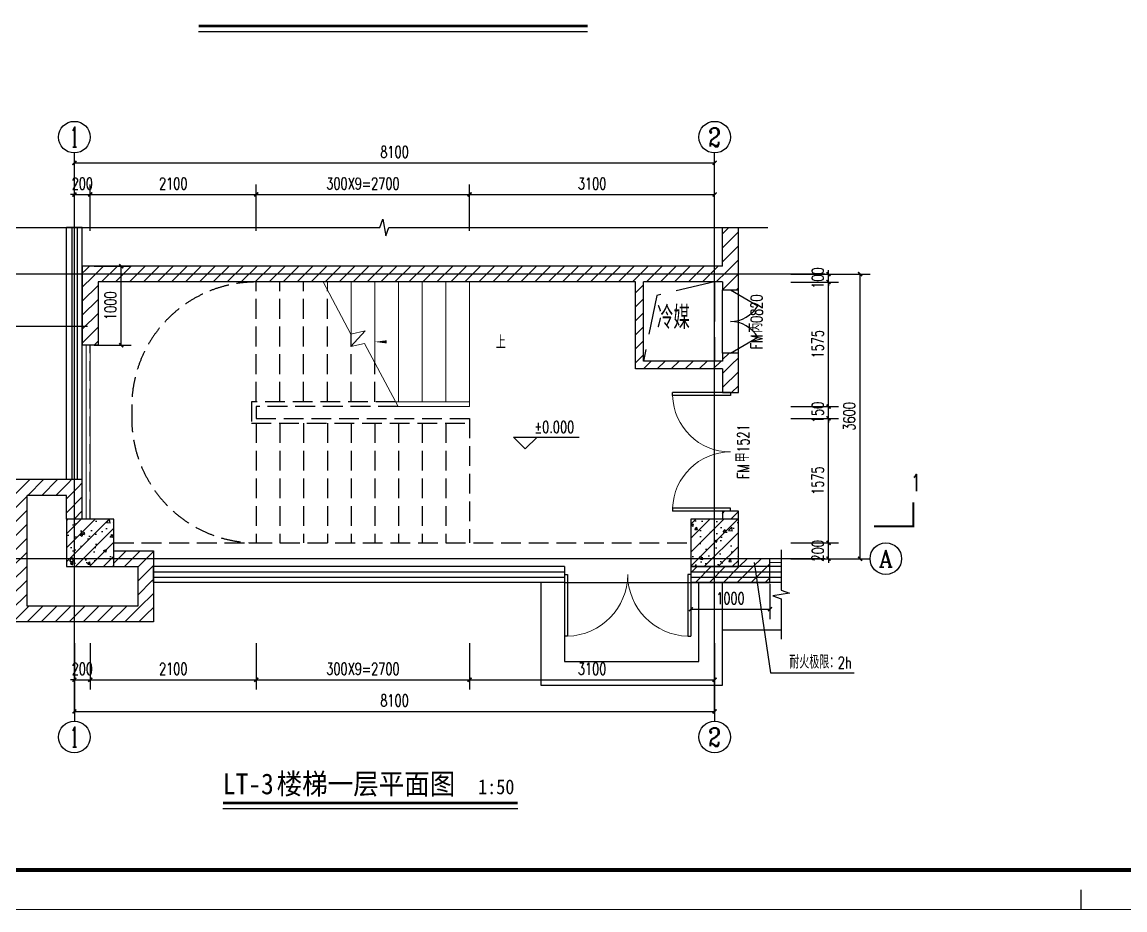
# Model space of a CAD drawing. Extents: x 1738711 to 2346805, y 1189731 to 2516152.
# Drawn here: x 2074032 to 2087986, y 1368210 to 1379440 of the extents above; entities that cross this region are included whole.
import ezdxf
from ezdxf.enums import TextEntityAlignment as Align

# ---------------------------------------------------------------- set-up
doc = ezdxf.new("R2010")
doc.units = 0
doc.header["$LTSCALE"] = 1000
doc.header["$MEASUREMENT"] = 0
doc.linetypes.add('DASH', pattern=[0.35, 0.25, -0.1])
doc.linetypes.add('复件 140224通州运河二期售楼部条件图_t3$0$X-ME SHAFT SH$0$X-B2$0$WATER_LINE', pattern=[0])
for name, color, linetype in [('_line1', 151, 'Continuous'), ('AR-TEXT', 7, 'Continuous'), ('AXIS', 3, 'Continuous'), ('AXIS_TEXT', 7, 'Continuous'), ('DIM_ELEV', 3, 'Continuous'), ('DIM_LEAD', 3, 'Continuous'), ('DIM_SYMB', 3, 'Continuous'), ('DOTE', 1, 'Continuous'), ('PUB_DIM', 3, 'Continuous'), ('PUB_HATCH', 8, 'Continuous'), ('PUB_TEXT', 7, 'Continuous'), ('TK', 4, 'Continuous'), ('WALL', 40, 'Continuous'), ('WINDOW', 144, 'Continuous'), ('WINDOW_TEXT', 7, 'Continuous'), ('看线', 8, 'Continuous')]:
    doc.layers.add(name, color=color, linetype=linetype)
doc.layers.add('STAIR', color=2, linetype='Continuous', lineweight=5)
doc.layers.add('栏杆', color=6, linetype='Continuous', lineweight=15)
doc.styles.add('_TCH_AXIS', font='COMPLEX', dxfattribs={"bigfont": 'GBCBIG'})
doc.styles.add('_TCH_DIM', font='SIMPLEX', dxfattribs={"bigfont": 'GBCBIG'})
doc.styles.add('_TCH_DIM_T3', font='SIMPLEX', dxfattribs={"width": 0.705882, "bigfont": 'GBCBIG'})
doc.styles.add('_TCH_LABEL', font='COMPLEX', dxfattribs={"bigfont": 'GBCBIG'})
doc.styles.add('_TCH_WINDOW', font='SIMPLEX', dxfattribs={"height": 3.5, "bigfont": 'GBCBIG'})
doc.styles.add('COMPLEX', font='COMPLEX')
doc.styles.get("Standard").update_dxf_attribs({"font": 'gbenor.shx', "bigfont": 'gbcbig.shx'})
doc.styles.add('宋体', font='SIMSUN.TTF', dxfattribs={"width": 0.75})
doc.styles.add('黑体', font='simhei_0.ttf', dxfattribs={"width": 0.9})
doc.dimstyles.new('_TCH_ARCH&&50', dxfattribs={"dimtxt": 148.75, "dimasz": 50, "dimexe": 125, "dimexo": 150, "dimgap": 63.125, "dimtad": 1, "dimdec": 0, "dimzin": 0, "dimdsep": 46, "dimtxsty": '_TCH_DIM_T3', "dimblk": 'ARCHTICK', "dimcen": 0.09, "dimclrt": 7, "dimazin": 2, "dimtfac": 1, "dimtdec": 0, "dimtix": 1, "dimtmove": 2, "dimatfit": 3, "dimfxl": 50, "dimtolj": 1, "dimtzin": 0, "dimarcsym": 0})
pattern_1 = [(45, (0, 0), (-88.3883476, 88.3883476), []), (50, (0, 0), (358.63009, -31.376067), [37.5, -412.5]), (355, (0, 0), (-69.375667, 376.096067), [30, -330]), (100.4514, (29.9, -2.6), (289.25469, 344.71977), [31.870095, -350.571056]), (46.1842, (0, 100), (533.620524, -82.75951), [56.25, -618.75]), (96.6356, (44.47, 93.1), (467.33135, 487.05894), [47.80514, -525.8565]), (351.1842, (0, 100), (467.33097, 487.0593), [45, -495]), (21, (50, 75), (298.453526, -201.309445), [37.5, -412.5]), (326, (50, 75), (121.657666, 362.57502), [30, -330]), (71.4514, (74.87, 58.22), (420.111314, 161.26525), [31.870095, -350.571056]), (37.5, (0, 0), (6.0799277, 166.446927), [0, -326, 0, -335, 0, -331.25]), (7.5, (0, 0), (131.534769, 197.205856), [0, -191, 0, -318.5, 0, -126.25]), (327.5, (-111.5, 0), (266.911218, -11.277436), [0, -125, 0, -390, 0, -517.5]), (317.5, (-161.5, 0), (291.593085, 50.052491), [0, -162.5, 0, -259, 0, -367.5])]
pattern_2 = [(45, (0, 89.76), (-88.388383, 88.388383), [])]

# ---------------------------------------------------------------- blocks, each defined once
blk = doc.blocks.new('hjashrtahreahe')
blk.add_line((42800, 0), (42800, 500))
at = {"const_width": 25}
blk.add_lwpolyline([(42800, 500), (42800, 0)], dxfattribs=at)
at = {"layer": 'TK', "color": 7, "const_width": 25}
blk.add_lwpolyline([(0, 59400), (84100, 59400), (84100, 0), (0, 0)], close=True, dxfattribs=at)
at = {"layer": 'TK', "color": 3, "const_width": 100}
blk.add_lwpolyline([(2500, 1000), (2500, 58400), (83100, 58400), (83100, 1000)], close=True, dxfattribs=at)
at = {"layer": 'TK', "style": '宋体', "width": 0.75}
for tag, height, p in [('项目负责人', 350, (6003, 57089)), ('专业负责人', 350, (6003, 56224)), ('设计人', 350, (6003, 55419)), ('版号1', 250, (77304, 22193)), ('时间1', 250, (82405, 22193)), ('版号2', 250, (77304, 21593)), ('时间2', 250, (82405, 21593)), ('版号3', 250, (77304, 20993)), ('时间3', 250, (82405, 20993)), ('建筑会签', 0.0001, (78978, 2403)), ('电气会签', 0.0001, (82128, 2403)), ('结构会签', 0.0001, (78978, 1803)), ('暖通会签', 0.0001, (82128, 1803)), ('给排水会签', 0.0001, (78978, 1250)), ('智能化会签', 0.0001, (82128, 1250))]:
    blk.add_attdef(tag, text='', height=height, dxfattribs=at).set_placement(p, align=Align.CENTER)
for tag, p in [('合作设计单位', (80816, 48986)), ('版号说明1', (79854, 22318)), ('版号说明2', (79854, 21718)), ('版号说明3', (79854, 21118)), ('浙江绿储科技有限公司', (80545, 16036)), ('百兆瓦级集中式熔盐储能关键', (80545, 14953)), ('设备研发及制造基地项目', (80545, 14603)), ('1#研发楼', (80545, 13636)), ('图名', (80545, 12436)), ('工程编号', (78978, 11461)), ('子项编号', (82128, 11461)), ('建筑', (78978, 10711)), ('图号', (82128, 10711)), ('施工图', (78978, 9961)), ('2023.03', (82128, 9961)), ('审定', (79353, 8461)), ('审核', (79353, 7711)), ('工程负责', (79353, 6961)), ('专业负责', (79353, 6211)), ('设计', (79353, 5461)), ('制图', (79353, 4711)), ('校对', (79353, 3961))]:
    blk.add_attdef(tag, text='', height=250, dxfattribs=at).set_placement(p, align=Align.MIDDLE_CENTER)
blk = doc.blocks.new('_ArchTick')
at = {"color": 0, "linetype": 'ByBlock', "const_width": 0.4}
blk.add_lwpolyline([(-0.5, -0.5), (0.5, 0.5)], dxfattribs=at)
blk = doc.blocks.new('*D264')
at = {"layer": 'Defpoints', "color": 0, "transparency": 16777216}
for p in [(2082495, 1372485), (2083495, 1372485), (2083495, 1372013)]:
    blk.add_point(p, dxfattribs=at)
at = {"layer": 'PUB_DIM', "color": 0, "lineweight": -2, "transparency": 16777216}
for p, q in [((2082495, 1372335), (2082495, 1371888)), ((2083495, 1372335), (2083495, 1371888)), ((2082495, 1372013), (2083495, 1372013))]:
    blk.add_line(p, q, dxfattribs=at)
at = {"layer": 'PUB_DIM', "color": 0, "lineweight": -2, "transparency": 16777216, "xscale": 50, "yscale": 50, "zscale": 50, "rotation": 180}
blk.add_blockref('_ArchTick', (2082495, 1372013), dxfattribs=at)
at = {"layer": 'PUB_DIM', "color": 0, "lineweight": -2, "transparency": 16777216, "xscale": 50, "yscale": 50, "zscale": 50}
blk.add_blockref('_ArchTick', (2083495, 1372013), dxfattribs=at)
at = {"layer": 'PUB_DIM', "color": 7, "transparency": 16777216, "insert": (2082995, 1372151), "char_height": 148.8, "attachment_point": 5, "style": '_TCH_DIM_T3'}
blk.add_mtext('\\A1;1000', dxfattribs=at)
blk = doc.blocks.new('*D2254')
at = {"layer": 'Defpoints', "color": 0, "transparency": 16777216}
for p in [(2084198, 1376252), (2084636, 1376252), (2084198, 1372652)]:
    blk.add_point(p, dxfattribs=at)
at = {"layer": 'PUB_DIM', "color": 0, "lineweight": -2, "transparency": 16777216}
for p, q in [((2084348, 1376252), (2084761, 1376252)), ((2084636, 1372652), (2084636, 1376252)), ((2084348, 1372652), (2084761, 1372652))]:
    blk.add_line(p, q, dxfattribs=at)
at = {"layer": 'PUB_DIM', "color": 0, "lineweight": -2, "transparency": 16777216, "xscale": 50, "yscale": 50, "zscale": 50}
for p, rotation in [((2084636, 1376252), 90), ((2084636, 1372652), 270)]:
    blk.add_blockref('_ArchTick', p, dxfattribs=dict(at, rotation=rotation))
at = {"layer": 'PUB_DIM', "color": 7, "transparency": 16777216, "insert": (2084499, 1374452), "char_height": 148.8, "attachment_point": 5, "rotation": 90, "style": '_TCH_DIM_T3'}
blk.add_mtext('\\A1;3600', dxfattribs=at)
blk = doc.blocks.new('*D2255')
at = {"layer": 'Defpoints', "color": 0, "transparency": 16777216}
for p in [(2083611, 1372852), (2084236, 1372852), (2083611, 1372652)]:
    blk.add_point(p, dxfattribs=at)
at = {"layer": 'PUB_DIM', "color": 0, "lineweight": -2, "transparency": 16777216}
for p, q in [((2083761, 1372852), (2084361, 1372852)), ((2084236, 1372852), (2084236, 1372902)), ((2084236, 1372652), (2084236, 1372852)), ((2083761, 1372652), (2084361, 1372652)), ((2084236, 1372652), (2084236, 1372602))]:
    blk.add_line(p, q, dxfattribs=at)
at = {"layer": 'PUB_DIM', "color": 0, "lineweight": -2, "transparency": 16777216, "xscale": 50, "yscale": 50, "zscale": 50}
for p, rotation in [((2084236, 1372852), 270), ((2084236, 1372652), 90)]:
    blk.add_blockref('_ArchTick', p, dxfattribs=dict(at, rotation=rotation))
at = {"layer": 'PUB_DIM', "color": 7, "transparency": 16777216, "insert": (2084099, 1372752), "char_height": 148.8, "attachment_point": 5, "rotation": 90, "style": '_TCH_DIM_T3'}
blk.add_mtext('\\A1;200', dxfattribs=at)
blk = doc.blocks.new('*D2256')
at = {"layer": 'Defpoints', "color": 0, "transparency": 16777216}
for p in [(2083611, 1374427), (2084236, 1374427), (2083611, 1372852)]:
    blk.add_point(p, dxfattribs=at)
at = {"layer": 'PUB_DIM', "color": 0, "lineweight": -2, "transparency": 16777216}
for p, q in [((2083761, 1374427), (2084361, 1374427)), ((2084236, 1372852), (2084236, 1374427)), ((2083761, 1372852), (2084361, 1372852))]:
    blk.add_line(p, q, dxfattribs=at)
at = {"layer": 'PUB_DIM', "color": 0, "lineweight": -2, "transparency": 16777216, "xscale": 50, "yscale": 50, "zscale": 50}
for p, rotation in [((2084236, 1374427), 90), ((2084236, 1372852), 270)]:
    blk.add_blockref('_ArchTick', p, dxfattribs=dict(at, rotation=rotation))
at = {"layer": 'PUB_DIM', "color": 7, "transparency": 16777216, "insert": (2084099, 1373640), "char_height": 148.8, "attachment_point": 5, "rotation": 90, "style": '_TCH_DIM_T3'}
blk.add_mtext('\\A1;1575', dxfattribs=at)
blk = doc.blocks.new('*D2257')
at = {"layer": 'Defpoints', "color": 0, "transparency": 16777216}
for p in [(2083611, 1374577), (2084236, 1374577), (2083611, 1374427)]:
    blk.add_point(p, dxfattribs=at)
at = {"layer": 'PUB_DIM', "color": 0, "lineweight": -2, "transparency": 16777216}
for p, q in [((2084236, 1374577), (2084236, 1374627)), ((2083761, 1374577), (2084361, 1374577)), ((2084236, 1374427), (2084236, 1374577)), ((2083761, 1374427), (2084361, 1374427)), ((2084236, 1374427), (2084236, 1374377))]:
    blk.add_line(p, q, dxfattribs=at)
at = {"layer": 'PUB_DIM', "color": 0, "lineweight": -2, "transparency": 16777216, "xscale": 50, "yscale": 50, "zscale": 50}
for p, rotation in [((2084236, 1374577), 270), ((2084236, 1374427), 90)]:
    blk.add_blockref('_ArchTick', p, dxfattribs=dict(at, rotation=rotation))
at = {"layer": 'PUB_DIM', "color": 7, "transparency": 16777216, "insert": (2084099, 1374502), "char_height": 148.8, "attachment_point": 5, "rotation": 90, "style": '_TCH_DIM_T3'}
blk.add_mtext('\\A1;150', dxfattribs=at)
blk = doc.blocks.new('*D2258')
at = {"layer": 'Defpoints', "color": 0, "transparency": 16777216}
for p in [(2083611, 1376152), (2084236, 1376152), (2083611, 1374577)]:
    blk.add_point(p, dxfattribs=at)
at = {"layer": 'PUB_DIM', "color": 0, "lineweight": -2, "transparency": 16777216}
for p, q in [((2083761, 1376152), (2084361, 1376152)), ((2084236, 1374577), (2084236, 1376152)), ((2083761, 1374577), (2084361, 1374577))]:
    blk.add_line(p, q, dxfattribs=at)
at = {"layer": 'PUB_DIM', "color": 0, "lineweight": -2, "transparency": 16777216, "xscale": 50, "yscale": 50, "zscale": 50}
for p, rotation in [((2084236, 1376152), 90), ((2084236, 1374577), 270)]:
    blk.add_blockref('_ArchTick', p, dxfattribs=dict(at, rotation=rotation))
at = {"layer": 'PUB_DIM', "color": 7, "transparency": 16777216, "insert": (2084099, 1375365), "char_height": 148.8, "attachment_point": 5, "rotation": 90, "style": '_TCH_DIM_T3'}
blk.add_mtext('\\A1;1575', dxfattribs=at)
blk = doc.blocks.new('*D2259')
at = {"layer": 'Defpoints', "color": 0, "transparency": 16777216}
for p in [(2083611, 1376252), (2083611, 1376152), (2084236, 1376252)]:
    blk.add_point(p, dxfattribs=at)
at = {"layer": 'PUB_DIM', "color": 0, "lineweight": -2, "transparency": 16777216}
for p, q in [((2084236, 1376252), (2084236, 1376302)), ((2083761, 1376252), (2084361, 1376252)), ((2083761, 1376152), (2084361, 1376152)), ((2084236, 1376152), (2084236, 1376252)), ((2084236, 1376152), (2084236, 1376102))]:
    blk.add_line(p, q, dxfattribs=at)
at = {"layer": 'PUB_DIM', "color": 0, "lineweight": -2, "transparency": 16777216, "xscale": 50, "yscale": 50, "zscale": 50}
for p, rotation in [((2084236, 1376252), 270), ((2084236, 1376152), 90)]:
    blk.add_blockref('_ArchTick', p, dxfattribs=dict(at, rotation=rotation))
at = {"layer": 'PUB_DIM', "color": 7, "transparency": 16777216, "insert": (2084099, 1376202), "char_height": 148.8, "attachment_point": 5, "rotation": 90, "style": '_TCH_DIM_T3'}
blk.add_mtext('\\A1;100', dxfattribs=at)
blk = doc.blocks.new('*D2260')
at = {"layer": 'Defpoints', "color": 0, "transparency": 16777216}
for p in [(2082795, 1377659), (2074695, 1377048), (2082795, 1377048)]:
    blk.add_point(p, dxfattribs=at)
at = {"layer": 'PUB_DIM', "color": 0, "lineweight": -2, "transparency": 16777216}
for p, q in [((2074695, 1377198), (2074695, 1377784)), ((2082795, 1377198), (2082795, 1377784)), ((2074695, 1377659), (2082795, 1377659))]:
    blk.add_line(p, q, dxfattribs=at)
at = {"layer": 'PUB_DIM', "color": 0, "lineweight": -2, "transparency": 16777216, "xscale": 50, "yscale": 50, "zscale": 50, "rotation": 180}
blk.add_blockref('_ArchTick', (2074695, 1377659), dxfattribs=at)
at = {"layer": 'PUB_DIM', "color": 0, "lineweight": -2, "transparency": 16777216, "xscale": 50, "yscale": 50, "zscale": 50}
blk.add_blockref('_ArchTick', (2082795, 1377659), dxfattribs=at)
at = {"layer": 'PUB_DIM', "color": 7, "transparency": 16777216, "insert": (2078745, 1377797), "char_height": 148.8, "attachment_point": 5, "style": '_TCH_DIM_T3'}
blk.add_mtext('\\A1;8100', dxfattribs=at)
blk = doc.blocks.new('*D2261')
at = {"layer": 'Defpoints', "color": 0, "transparency": 16777216}
for p in [(2074895, 1377259), (2074695, 1376648), (2074895, 1376648)]:
    blk.add_point(p, dxfattribs=at)
at = {"layer": 'PUB_DIM', "color": 0, "lineweight": -2, "transparency": 16777216}
for p, q in [((2074695, 1377259), (2074645, 1377259)), ((2074695, 1376798), (2074695, 1377384)), ((2074695, 1377259), (2074895, 1377259)), ((2074895, 1376798), (2074895, 1377384)), ((2074895, 1377259), (2074945, 1377259))]:
    blk.add_line(p, q, dxfattribs=at)
at = {"layer": 'PUB_DIM', "color": 0, "lineweight": -2, "transparency": 16777216, "xscale": 50, "yscale": 50, "zscale": 50}
blk.add_blockref('_ArchTick', (2074695, 1377259), dxfattribs=at)
at = {"layer": 'PUB_DIM', "color": 0, "lineweight": -2, "transparency": 16777216, "xscale": 50, "yscale": 50, "zscale": 50, "rotation": 180}
blk.add_blockref('_ArchTick', (2074895, 1377259), dxfattribs=at)
at = {"layer": 'PUB_DIM', "color": 7, "transparency": 16777216, "insert": (2074795, 1377397), "char_height": 148.8, "attachment_point": 5, "style": '_TCH_DIM_T3'}
blk.add_mtext('\\A1;200', dxfattribs=at)
blk = doc.blocks.new('*D2262')
at = {"layer": 'Defpoints', "color": 0, "transparency": 16777216}
for p in [(2076995, 1377259), (2074895, 1376648), (2076995, 1376648)]:
    blk.add_point(p, dxfattribs=at)
at = {"layer": 'PUB_DIM', "color": 0, "lineweight": -2, "transparency": 16777216}
for p, q in [((2074895, 1376798), (2074895, 1377384)), ((2074895, 1377259), (2076995, 1377259)), ((2076995, 1376798), (2076995, 1377384))]:
    blk.add_line(p, q, dxfattribs=at)
at = {"layer": 'PUB_DIM', "color": 0, "lineweight": -2, "transparency": 16777216, "xscale": 50, "yscale": 50, "zscale": 50, "rotation": 180}
blk.add_blockref('_ArchTick', (2074895, 1377259), dxfattribs=at)
at = {"layer": 'PUB_DIM', "color": 0, "lineweight": -2, "transparency": 16777216, "xscale": 50, "yscale": 50, "zscale": 50}
blk.add_blockref('_ArchTick', (2076995, 1377259), dxfattribs=at)
at = {"layer": 'PUB_DIM', "color": 7, "transparency": 16777216, "insert": (2075945, 1377397), "char_height": 148.8, "attachment_point": 5, "style": '_TCH_DIM_T3'}
blk.add_mtext('\\A1;2100', dxfattribs=at)
blk = doc.blocks.new('*D2263')
at = {"layer": 'Defpoints', "color": 0, "transparency": 16777216}
for p in [(2079695, 1377259), (2076995, 1376648), (2079695, 1376648)]:
    blk.add_point(p, dxfattribs=at)
at = {"layer": 'PUB_DIM', "color": 0, "lineweight": -2, "transparency": 16777216}
for p, q in [((2076995, 1376798), (2076995, 1377384)), ((2076995, 1377259), (2079695, 1377259)), ((2079695, 1376798), (2079695, 1377384))]:
    blk.add_line(p, q, dxfattribs=at)
at = {"layer": 'PUB_DIM', "color": 0, "lineweight": -2, "transparency": 16777216, "xscale": 50, "yscale": 50, "zscale": 50, "rotation": 180}
blk.add_blockref('_ArchTick', (2076995, 1377259), dxfattribs=at)
at = {"layer": 'PUB_DIM', "color": 0, "lineweight": -2, "transparency": 16777216, "xscale": 50, "yscale": 50, "zscale": 50}
blk.add_blockref('_ArchTick', (2079695, 1377259), dxfattribs=at)
at = {"layer": 'PUB_DIM', "color": 7, "transparency": 16777216, "insert": (2078345, 1377397), "char_height": 148.75, "attachment_point": 5, "style": '_TCH_DIM_T3'}
blk.add_mtext('\\A1;300X9=2700', dxfattribs=at)
blk = doc.blocks.new('*D2264')
at = {"layer": 'Defpoints', "color": 0, "transparency": 16777216}
for p in [(2082795, 1377259), (2079695, 1376648), (2082795, 1376648)]:
    blk.add_point(p, dxfattribs=at)
at = {"layer": 'PUB_DIM', "color": 0, "lineweight": -2, "transparency": 16777216}
for p, q in [((2079695, 1376798), (2079695, 1377384)), ((2079695, 1377259), (2082795, 1377259)), ((2082795, 1376798), (2082795, 1377384))]:
    blk.add_line(p, q, dxfattribs=at)
at = {"layer": 'PUB_DIM', "color": 0, "lineweight": -2, "transparency": 16777216, "xscale": 50, "yscale": 50, "zscale": 50, "rotation": 180}
blk.add_blockref('_ArchTick', (2079695, 1377259), dxfattribs=at)
at = {"layer": 'PUB_DIM', "color": 0, "lineweight": -2, "transparency": 16777216, "xscale": 50, "yscale": 50, "zscale": 50}
blk.add_blockref('_ArchTick', (2082795, 1377259), dxfattribs=at)
at = {"layer": 'PUB_DIM', "color": 7, "transparency": 16777216, "insert": (2081245, 1377397), "char_height": 148.8, "attachment_point": 5, "style": '_TCH_DIM_T3'}
blk.add_mtext('\\A1;3100', dxfattribs=at)
blk = doc.blocks.new('*D2265')
at = {"layer": 'Defpoints', "color": 0, "transparency": 16777216}
for p in [(2074695, 1371332), (2082795, 1371332), (2082795, 1370721)]:
    blk.add_point(p, dxfattribs=at)
at = {"layer": 'PUB_DIM', "color": 0, "lineweight": -2, "transparency": 16777216}
for p, q in [((2074695, 1371182), (2074695, 1370596)), ((2082795, 1371182), (2082795, 1370596)), ((2074695, 1370721), (2082795, 1370721))]:
    blk.add_line(p, q, dxfattribs=at)
at = {"layer": 'PUB_DIM', "color": 0, "lineweight": -2, "transparency": 16777216, "xscale": 50, "yscale": 50, "zscale": 50, "rotation": 180}
blk.add_blockref('_ArchTick', (2074695, 1370721), dxfattribs=at)
at = {"layer": 'PUB_DIM', "color": 0, "lineweight": -2, "transparency": 16777216, "xscale": 50, "yscale": 50, "zscale": 50}
blk.add_blockref('_ArchTick', (2082795, 1370721), dxfattribs=at)
at = {"layer": 'PUB_DIM', "color": 7, "transparency": 16777216, "insert": (2078745, 1370859), "char_height": 148.8, "attachment_point": 5, "style": '_TCH_DIM_T3'}
blk.add_mtext('\\A1;8100', dxfattribs=at)
blk = doc.blocks.new('*D2266')
at = {"layer": 'Defpoints', "color": 0, "transparency": 16777216}
for p in [(2074695, 1371732), (2074895, 1371732), (2074895, 1371121)]:
    blk.add_point(p, dxfattribs=at)
at = {"layer": 'PUB_DIM', "color": 0, "lineweight": -2, "transparency": 16777216}
for p, q in [((2074695, 1371582), (2074695, 1370996)), ((2074895, 1371582), (2074895, 1370996)), ((2074695, 1371121), (2074645, 1371121)), ((2074695, 1371121), (2074895, 1371121)), ((2074895, 1371121), (2074945, 1371121))]:
    blk.add_line(p, q, dxfattribs=at)
at = {"layer": 'PUB_DIM', "color": 0, "lineweight": -2, "transparency": 16777216, "xscale": 50, "yscale": 50, "zscale": 50}
blk.add_blockref('_ArchTick', (2074695, 1371121), dxfattribs=at)
at = {"layer": 'PUB_DIM', "color": 0, "lineweight": -2, "transparency": 16777216, "xscale": 50, "yscale": 50, "zscale": 50, "rotation": 180}
blk.add_blockref('_ArchTick', (2074895, 1371121), dxfattribs=at)
at = {"layer": 'PUB_DIM', "color": 7, "transparency": 16777216, "insert": (2074795, 1371259), "char_height": 148.8, "attachment_point": 5, "style": '_TCH_DIM_T3'}
blk.add_mtext('\\A1;200', dxfattribs=at)
blk = doc.blocks.new('*D2267')
at = {"layer": 'Defpoints', "color": 0, "transparency": 16777216}
for p in [(2074895, 1371732), (2076995, 1371732), (2076995, 1371121)]:
    blk.add_point(p, dxfattribs=at)
at = {"layer": 'PUB_DIM', "color": 0, "lineweight": -2, "transparency": 16777216}
for p, q in [((2074895, 1371582), (2074895, 1370996)), ((2076995, 1371582), (2076995, 1370996)), ((2074895, 1371121), (2076995, 1371121))]:
    blk.add_line(p, q, dxfattribs=at)
at = {"layer": 'PUB_DIM', "color": 0, "lineweight": -2, "transparency": 16777216, "xscale": 50, "yscale": 50, "zscale": 50, "rotation": 180}
blk.add_blockref('_ArchTick', (2074895, 1371121), dxfattribs=at)
at = {"layer": 'PUB_DIM', "color": 0, "lineweight": -2, "transparency": 16777216, "xscale": 50, "yscale": 50, "zscale": 50}
blk.add_blockref('_ArchTick', (2076995, 1371121), dxfattribs=at)
at = {"layer": 'PUB_DIM', "color": 7, "transparency": 16777216, "insert": (2075945, 1371259), "char_height": 148.8, "attachment_point": 5, "style": '_TCH_DIM_T3'}
blk.add_mtext('\\A1;2100', dxfattribs=at)
blk = doc.blocks.new('*D2268')
at = {"layer": 'Defpoints', "color": 0, "transparency": 16777216}
for p in [(2076995, 1371732), (2079695, 1371732), (2079695, 1371121)]:
    blk.add_point(p, dxfattribs=at)
at = {"layer": 'PUB_DIM', "color": 0, "lineweight": -2, "transparency": 16777216}
for p, q in [((2076995, 1371582), (2076995, 1370996)), ((2079695, 1371582), (2079695, 1370996)), ((2076995, 1371121), (2079695, 1371121))]:
    blk.add_line(p, q, dxfattribs=at)
at = {"layer": 'PUB_DIM', "color": 0, "lineweight": -2, "transparency": 16777216, "xscale": 50, "yscale": 50, "zscale": 50, "rotation": 180}
blk.add_blockref('_ArchTick', (2076995, 1371121), dxfattribs=at)
at = {"layer": 'PUB_DIM', "color": 0, "lineweight": -2, "transparency": 16777216, "xscale": 50, "yscale": 50, "zscale": 50}
blk.add_blockref('_ArchTick', (2079695, 1371121), dxfattribs=at)
at = {"layer": 'PUB_DIM', "color": 7, "transparency": 16777216, "insert": (2078345, 1371259), "char_height": 148.75, "attachment_point": 5, "style": '_TCH_DIM_T3'}
blk.add_mtext('\\A1;300X9=2700', dxfattribs=at)
blk = doc.blocks.new('*D2269')
at = {"layer": 'Defpoints', "color": 0, "transparency": 16777216}
for p in [(2079695, 1371732), (2082795, 1371732), (2082795, 1371121)]:
    blk.add_point(p, dxfattribs=at)
at = {"layer": 'PUB_DIM', "color": 0, "lineweight": -2, "transparency": 16777216}
for p, q in [((2079695, 1371582), (2079695, 1370996)), ((2082795, 1371582), (2082795, 1370996)), ((2079695, 1371121), (2082795, 1371121))]:
    blk.add_line(p, q, dxfattribs=at)
at = {"layer": 'PUB_DIM', "color": 0, "lineweight": -2, "transparency": 16777216, "xscale": 50, "yscale": 50, "zscale": 50, "rotation": 180}
blk.add_blockref('_ArchTick', (2079695, 1371121), dxfattribs=at)
at = {"layer": 'PUB_DIM', "color": 0, "lineweight": -2, "transparency": 16777216, "xscale": 50, "yscale": 50, "zscale": 50}
blk.add_blockref('_ArchTick', (2082795, 1371121), dxfattribs=at)
at = {"layer": 'PUB_DIM', "color": 7, "transparency": 16777216, "insert": (2081245, 1371259), "char_height": 148.8, "attachment_point": 5, "style": '_TCH_DIM_T3'}
blk.add_mtext('\\A1;3100', dxfattribs=at)
blk = doc.blocks.new('*D2276')
at = {"layer": 'Defpoints', "color": 0, "transparency": 16777216}
for p in [(2074795, 1376352), (2075288, 1376352), (2074795, 1375352)]:
    blk.add_point(p, dxfattribs=at)
at = {"layer": 'PUB_DIM', "color": 0, "lineweight": -2, "transparency": 16777216}
for p, q in [((2074945, 1376352), (2075413, 1376352)), ((2075288, 1375352), (2075288, 1376352)), ((2074945, 1375352), (2075413, 1375352))]:
    blk.add_line(p, q, dxfattribs=at)
at = {"layer": 'PUB_DIM', "color": 0, "lineweight": -2, "transparency": 16777216, "xscale": 50, "yscale": 50, "zscale": 50}
for p, rotation in [((2075288, 1376352), 90), ((2075288, 1375352), 270)]:
    blk.add_blockref('_ArchTick', p, dxfattribs=dict(at, rotation=rotation))
at = {"layer": 'PUB_DIM', "color": 7, "transparency": 16777216, "insert": (2075150, 1375852), "char_height": 148.8, "attachment_point": 5, "rotation": 90, "style": '_TCH_DIM_T3'}
blk.add_mtext('\\A1;1000', dxfattribs=at)
blk = doc.blocks.new('$TCHSYS$WIN2D')
for p, q in [((-0.5, 0.5), (0.5, 0.5)), ((-0.5, 0.5), (-0.5, -0.5)), ((0.5, 0.5), (0.5, -0.5)), ((0.5, 0.1667), (-0.5, 0.1667)), ((0.5, -0.1667), (-0.5, -0.1667)), ((-0.5, -0.5), (0.5, -0.5))]:
    blk.add_line(p, q)
blk = doc.blocks.new('$DorLib2D$00000002')
for p, q in [((-0.5, 0), (-0.5, 0.4875)), ((-0.475, 0.4875), (-0.5, 0.4875)), ((-0.475, 0), (-0.475, 0.4875)), ((0.475, 0), (0.475, 0.4875)), ((0.475, 0.4875), (0.5, 0.4875)), ((0.5, 0), (0.5, 0.4875)), ((-0.5, 0), (-0.475, 0)), ((0.5, 0), (0.475, 0))]:
    blk.add_line(p, q)
at = {"lineweight": 13}
for centre, start, end in [((-0.4875, 0), 0, 88.53072), ((0.4875, 0), 91.46928, 180)]:
    blk.add_arc(centre, 0.4875, start, end, dxfattribs=at)
blk = doc.blocks.new('$DorLib2D$00000231')
at = {"color": 0}
for p, q in [((-0.5, 0), (-0.25, 0.433)), ((0.5, 0), (0.25, 0.433))]:
    blk.add_line(p, q, dxfattribs=at)
for centre, start, end in [((-0.5, 0), 0, 60), ((0.5, 0), 120, 180)]:
    blk.add_arc(centre, 0.5, start, end, dxfattribs=at)
blk = doc.blocks.new('_AXISO')
blk.add_circle((0, 0), 0.5)
at = {"layer": 'AXIS_TEXT', "style": 'COMPLEX', "width": 1.041667}
blk.add_attdef('A', text='', height=0.56, dxfattribs=at).set_placement((-0.25, -0.28), (0.25, -0.28), align=Align.FIT)

msp = doc.modelspace()

# ---------------------------------------------------------------- hatches: boundary and pattern name
at = {"layer": 'PUB_HATCH'}
h = msp.add_hatch(dxfattribs=at)
h.set_pattern_fill('普通砖', color=256, scale=50, style=0)
h.set_pattern_definition(pattern_2)
h.paths.add_polyline_path([(2082961.5, 1376252.4), (2083094.8, 1376252.4), (2083094.8, 1376841.2), (2082894.8, 1376841.2), (2082894.8, 1376352.4)])
at = {"layer": 'PUB_HATCH', "linetype": '复件 140224通州运河二期售楼部条件图_t3$0$X-ME SHAFT SH$0$X-B2$0$WATER_LINE'}
h = msp.add_hatch(dxfattribs=at)
h.set_pattern_fill('普通砖', color=256, scale=50, style=0)
h.set_pattern_definition(pattern_2)
h.paths.add_polyline_path([(2074994.8, 1376152.4), (2074794.8, 1376352.4), (2074794.8, 1375352.4), (2074994.8, 1375352.4)])
at = {"layer": 'PUB_HATCH'}
h = msp.add_hatch(dxfattribs=at)
h.set_pattern_fill('普通砖', color=256, scale=50, style=0)
h.set_pattern_definition(pattern_2)
h.paths.add_polyline_path([(2081844.8, 1376219), (2081844.8, 1376352.4), (2074794.8, 1376352.4), (2074994.8, 1376152.4), (2081794.8, 1376152.4)])
h = msp.add_hatch(dxfattribs=at)
h.set_pattern_fill('普通砖', color=256, scale=50, style=0)
h.set_pattern_definition(pattern_2)
h.paths.add_polyline_path([(2082961.5, 1376252.4), (2082894.8, 1376352.4), (2081844.8, 1376352.4), (2081844.8, 1376219), (2081894.8, 1376152.4), (2082894.8, 1376152.4)])
h = msp.add_hatch(dxfattribs=at)
h.set_pattern_fill('普通砖', color=256, scale=50, style=0)
h.set_pattern_definition(pattern_2)
h.paths.add_polyline_path([(2081794.8, 1375052.4), (2081894.8, 1375152.4), (2081894.8, 1376152.4), (2081844.8, 1376219), (2081794.8, 1376152.4)])
at = {"layer": 'PUB_HATCH', "linetype": '复件 140224通州运河二期售楼部条件图_t3$0$X-ME SHAFT SH$0$X-B2$0$WATER_LINE'}
h = msp.add_hatch(dxfattribs=at)
h.set_pattern_fill('普通砖', color=256, scale=50, style=0)
h.set_pattern_definition(pattern_2)
h.paths.add_polyline_path([(2082894.8, 1376152.4), (2082894.8, 1376052.4), (2083094.8, 1376052.4), (2083094.8, 1376252.4), (2082961.5, 1376252.4)])
h = msp.add_hatch(dxfattribs=at)
h.set_pattern_fill('普通砖', color=256, scale=50, style=0)
h.set_pattern_definition(pattern_2)
h.paths.add_polyline_path([(2083094.8, 1375102.4), (2083094.8, 1375252.4), (2082894.8, 1375252.4), (2082894.8, 1375152.4), (2082961.5, 1375102.4)])
at = {"layer": 'PUB_HATCH'}
h = msp.add_hatch(dxfattribs=at)
h.set_pattern_fill('普通砖', color=256, scale=50, style=0)
h.set_pattern_definition(pattern_2)
h.paths.add_polyline_path([(2082961.5, 1375102.4), (2082894.8, 1375152.4), (2081894.8, 1375152.4), (2081794.8, 1375052.4), (2082894.8, 1375052.4)])
at = {"layer": 'PUB_HATCH', "linetype": '复件 140224通州运河二期售楼部条件图_t3$0$X-ME SHAFT SH$0$X-B2$0$WATER_LINE'}
h = msp.add_hatch(dxfattribs=at)
h.set_pattern_fill('普通砖', color=256, scale=50, style=0)
h.set_pattern_definition(pattern_2)
h.paths.add_polyline_path([(2082894.8, 1375052.4), (2082894.8, 1374752.4), (2083094.8, 1374752.4), (2083094.8, 1375102.4), (2082961.5, 1375102.4)])
h = msp.add_hatch(dxfattribs=at)
h.set_pattern_fill('普通砖', color=256, scale=50, style=0)
h.set_pattern_definition(pattern_2)
h.paths.add_polyline_path([(2074661.5, 1373552.4), (2074594.8, 1373652.4), (2073895.2, 1373652.4), (2074095.2, 1373452.4), (2074594.8, 1373452.4)])
h = msp.add_hatch(dxfattribs=at)
h.set_pattern_fill('普通砖', color=256, scale=50, style=0)
h.set_pattern_definition(pattern_2)
h.paths.add_polyline_path([(2073895.2, 1371852.4), (2074095.2, 1372052.4), (2074095.2, 1373452.4), (2073895.2, 1373652.4)])
h = msp.add_hatch(dxfattribs=at)
h.set_pattern_fill('普通砖', color=256, scale=50, style=0)
h.set_pattern_definition(pattern_2)
h.paths.add_polyline_path([(2074794.8, 1373552.4), (2074794.8, 1373652.4), (2074594.8, 1373652.4), (2074661.5, 1373552.4)])
h = msp.add_hatch(dxfattribs=at)
h.set_pattern_fill('普通砖', color=256, scale=50, style=0)
h.set_pattern_definition(pattern_2)
h.paths.add_polyline_path([(2074594.8, 1373152.4), (2074794.8, 1373152.4), (2074794.8, 1373552.4), (2074661.5, 1373552.4), (2074594.8, 1373452.4)])
h = msp.add_hatch(dxfattribs=at)
h.set_pattern_fill('普通砖', color=256, scale=50, style=0)
h.set_pattern_definition(pattern_2)
h.paths.add_polyline_path([(2082894.8, 1373152.4), (2083094.8, 1373152.4), (2083094.8, 1373252.4), (2082894.8, 1373252.4)])
h = msp.add_hatch(dxfattribs=at)
h.set_pattern_fill('钢筋混凝土', color=256, scale=50, style=0)
h.set_pattern_definition(pattern_1)
h.paths.add_polyline_path([(2074594.8, 1372552.4), (2075194.8, 1372552.4), (2075194.8, 1373152.4), (2074594.8, 1373152.4)])
h = msp.add_hatch(dxfattribs=at)
h.set_pattern_fill('钢筋混凝土', color=256, scale=50, style=0)
h.set_pattern_definition(pattern_1)
h.paths.add_polyline_path([(2082494.8, 1372552.4), (2083094.8, 1372552.4), (2083094.8, 1373152.4), (2082494.8, 1373152.4)])
h = msp.add_hatch(dxfattribs=at)
h.set_pattern_fill('普通砖', color=256, scale=50, style=0)
h.set_pattern_definition(pattern_2)
h.paths.add_polyline_path([(2075194.8, 1372552.4), (2075495.2, 1372552.4), (2075695.2, 1372752.4), (2075194.8, 1372752.4)])
h = msp.add_hatch(dxfattribs=at)
h.set_pattern_fill('普通砖', color=256, scale=50, style=0)
h.set_pattern_definition(pattern_2)
h.paths.add_polyline_path([(2075695.2, 1372752.4), (2075495.2, 1372552.4), (2075495.2, 1372452.4), (2075628.5, 1372452.4), (2075695.2, 1372552.4)])
at = {"layer": 'PUB_HATCH'}
h = msp.add_hatch(dxfattribs=at)
h.set_pattern_fill('普通砖', color=256, scale=50, style=0)
h.set_pattern_definition(pattern_2)
h.paths.add_polyline_path([(2083494.8, 1372652.4), (2083094.8, 1372652.4), (2083094.8, 1372552.4), (2083494.8, 1372552.4)])
at = {"layer": 'PUB_HATCH', "linetype": '复件 140224通州运河二期售楼部条件图_t3$0$X-ME SHAFT SH$0$X-B2$0$WATER_LINE'}
h = msp.add_hatch(dxfattribs=at)
h.set_pattern_fill('普通砖', color=256, scale=50, style=0)
h.set_pattern_definition(pattern_2)
h.paths.add_polyline_path([(2075695.2, 1372352.4), (2075695.5, 1372352.4), (2075695.5, 1372552.4), (2075695.2, 1372552.4), (2075628.5, 1372452.4)])
h = msp.add_hatch(dxfattribs=at)
h.set_pattern_fill('普通砖', color=256, scale=50, style=0)
h.set_pattern_definition(pattern_2)
h.paths.add_polyline_path([(2083494.8, 1372552.4), (2082494.8, 1372552.4), (2082494.8, 1372352.4), (2083494.8, 1372352.4)])
h = msp.add_hatch(dxfattribs=at)
h.set_pattern_fill('普通砖', color=256, scale=50, style=0)
h.set_pattern_definition(pattern_2)
h.paths.add_polyline_path([(2075628.5, 1372452.4), (2075495.2, 1372452.4), (2075495.2, 1372052.4), (2075695.2, 1371852.4), (2075695.2, 1372352.4)])
h = msp.add_hatch(dxfattribs=at)
h.set_pattern_fill('普通砖', color=256, scale=50, style=0)
h.set_pattern_definition(pattern_2)
h.paths.add_polyline_path([(2075695.2, 1371852.4), (2075495.2, 1372052.4), (2074095.2, 1372052.4), (2073895.2, 1371852.4)])

# ---------------------------------------------------------------- linework, layer by layer
at = {"layer": '_line1'}
for points in [[(2080594.8, 1372352.4), (2080594.8, 1371052.4), (2082894.8, 1371052.4), (2082894.8, 1372352.4)], [(2080894.8, 1372352.4), (2080894.8, 1371352.4), (2082594.8, 1371352.4), (2082594.8, 1372352.4)], [(2082894.8, 1371752.4), (2083636, 1371752.4)]]:
    msp.add_lwpolyline(points, dxfattribs=at)
at = {"layer": 'AXIS'}
for p, q in [((2074694.8, 1377284.1), (2074694.8, 1377784.1)), ((2082794.8, 1377284.1), (2082794.8, 1377784.1)), ((2084261.1, 1372652.4), (2084761.1, 1372652.4)), ((2074694.8, 1371096.5), (2074694.8, 1370596.5)), ((2082794.8, 1371096.5), (2082794.8, 1370596.5))]:
    msp.add_line(p, q, dxfattribs=at)
at = {"layer": 'DIM_ELEV'}
for p, q in [((2080399.3, 1374041.2), (2080249.3, 1374191.2)), ((2080249.3, 1374191.2), (2081079.2, 1374191.2)), ((2080399.3, 1374041.2), (2080549.3, 1374191.2))]:
    msp.add_line(p, q, dxfattribs=at)
at = {"layer": 'DIM_LEAD'}
for p, q in [((2074860, 1375589), (2073401.4, 1375589)), ((2074860, 1375589), (2073401.4, 1375589)), ((2083294.8, 1372605.6), (2083501.8, 1371210.1)), ((2083294.8, 1372605.6), (2083501.8, 1371210.1)), ((2083501.8, 1371210.1), (2084561, 1371210.1))]:
    msp.add_line(p, q, dxfattribs=at)
at = {"layer": 'DIM_SYMB'}
for points, const_width in [([(2076265.9, 1379390.6), (2081188, 1379390.6)], 35), ([(2084810.5, 1373063.2), (2085310.5, 1373063.2), (2085310.5, 1373363.2)], 25), ([(2076573.4, 1369561.6), (2080304.7, 1369561.6)], 35)]:
    msp.add_lwpolyline(points, dxfattribs=dict(at, const_width=const_width))
for points in [[(2076265.9, 1379320.6), (2081188, 1379320.6)], [(2073762.9, 1376841.2), (2078559, 1376841.2), (2078597.3, 1376946.2), (2078634.3, 1376736.2), (2078671.5, 1376841.2), (2083467.7, 1376841.2)], [(2083636, 1372765.5), (2083636, 1372255.9), (2083741, 1372217.7), (2083531, 1372180.6), (2083636, 1372143.4), (2083636, 1371633.8)], [(2076573.4, 1369491.6), (2080304.7, 1369491.6)]]:
    msp.add_lwpolyline(points, dxfattribs=at)
msp.add_lwpolyline([(2079972.8, 1375394.9, 0, 0, 0), (2078494.8, 1375394.9, 0, 40, 0), (2078644.8, 1375394.9, 0, 0, 0)], format="xyseb", dxfattribs=at)
at = {"layer": 'DOTE'}
for p, q in [((2074694.8, 1370695.7), (2074694.8, 1377185.4)), ((2082794.8, 1370695.7), (2082794.8, 1377185.4)), ((2084188.4, 1376252.4), (2073288.5, 1376252.4)), ((2084188.4, 1372652.4), (2073288.5, 1372652.4))]:
    msp.add_line(p, q, dxfattribs=at)
at = {"layer": 'STAIR'}
for p, q in [((2078191.2, 1375493.9), (2077842.7, 1376152.4)), ((2077894.8, 1376053.9), (2077894.8, 1376152.4)), ((2078194.8, 1375494.7), (2078194.8, 1376152.4)), ((2078494.8, 1375134), (2078494.8, 1376152.4)), ((2078794.8, 1374637.4), (2078794.8, 1376152.4)), ((2079094.8, 1374637.4), (2079094.8, 1376152.4)), ((2079394.8, 1374637.4), (2079394.8, 1376152.4)), ((2079694.8, 1374577.4), (2079694.8, 1376152.4)), ((2078373.3, 1375535.6), (2078191.2, 1375493.9)), ((2078192.9, 1375336), (2078373.3, 1375535.6)), ((2078366.8, 1375375.8), (2078192.9, 1375336)), ((2078789.4, 1374577.4), (2078366.8, 1375375.8)), ((2079694.8, 1374637.4), (2078757.7, 1374637.4)), ((2079694.8, 1374577.4), (2078789.4, 1374577.4))]:
    msp.add_line(p, q, dxfattribs=at)
at = {"layer": 'WALL', "linetype": '复件 140224通州运河二期售楼部条件图_t3$0$X-ME SHAFT SH$0$X-B2$0$WATER_LINE'}
for p, q in [((2074794.8, 1376841.2), (2074594.8, 1376841.2)), ((2074794.8, 1376352.4), (2074794.8, 1375352.4)), ((2074994.8, 1376152.4), (2074994.8, 1375352.4)), ((2082894.8, 1376152.4), (2082894.8, 1376052.4)), ((2083094.8, 1376052.4), (2083094.8, 1376252.4)), ((2082894.8, 1376052.4), (2083094.8, 1376052.4)), ((2074994.8, 1375352.4), (2074794.8, 1375352.4)), ((2083094.8, 1375252.4), (2082894.8, 1375252.4)), ((2082894.8, 1375252.4), (2082894.8, 1375152.4)), ((2083094.8, 1375102.4), (2083094.8, 1375252.4)), ((2082894.8, 1375052.4), (2082894.8, 1374752.4)), ((2083094.8, 1374752.4), (2083094.8, 1375102.4)), ((2082894.8, 1374752.4), (2083094.8, 1374752.4)), ((2074594.8, 1373652.4), (2073895.2, 1373652.4)), ((2074794.8, 1373652.4), (2074594.8, 1373652.4)), ((2074794.8, 1373552.4), (2074794.8, 1373652.4)), ((2074794.8, 1373152.4), (2074794.8, 1373552.4)), ((2074594.8, 1373452.4), (2074095.2, 1373452.4)), ((2074095.2, 1372052.4), (2074095.2, 1373452.4)), ((2074594.8, 1373152.4), (2074594.8, 1373452.4)), ((2083094.8, 1373252.4), (2082894.8, 1373252.4)), ((2082894.8, 1373252.4), (2082894.8, 1373152.4)), ((2083094.8, 1373152.4), (2083094.8, 1373252.4)), ((2075194.8, 1373152.4), (2074594.8, 1373152.4)), ((2074594.8, 1373152.4), (2074594.8, 1372552.4)), ((2075194.8, 1372552.4), (2075194.8, 1373152.4)), ((2083094.8, 1373152.4), (2082494.8, 1373152.4)), ((2082494.8, 1373152.4), (2082494.8, 1372552.4)), ((2083094.8, 1372552.4), (2083094.8, 1373152.4)), ((2075194.8, 1372752.4), (2075695.2, 1372752.4)), ((2075695.2, 1372752.4), (2075695.2, 1372552.4)), ((2074594.8, 1372552.4), (2075194.8, 1372552.4)), ((2075194.8, 1372552.4), (2075495.2, 1372552.4)), ((2075495.2, 1372552.4), (2075495.2, 1372452.4)), ((2075695.5, 1372552.4), (2075695.2, 1372552.4)), ((2075695.5, 1372352.4), (2075695.5, 1372552.4)), ((2082494.8, 1372552.4), (2083094.8, 1372552.4)), ((2083494.8, 1372552.4), (2082494.8, 1372552.4)), ((2082494.8, 1372552.4), (2082494.8, 1372352.4)), ((2083494.8, 1372352.4), (2083494.8, 1372552.4)), ((2075495.2, 1372452.4), (2075495.2, 1372052.4)), ((2075695.2, 1372352.4), (2075695.5, 1372352.4)), ((2075695.2, 1372352.4), (2075695.2, 1371852.4)), ((2082494.8, 1372352.4), (2083494.8, 1372352.4)), ((2075495.2, 1372052.4), (2074095.2, 1372052.4)), ((2075695.2, 1371852.4), (2073895.2, 1371852.4))]:
    msp.add_line(p, q, dxfattribs=at)
at = {"layer": 'WALL'}
for p, q in [((2082894.8, 1376352.4), (2082894.8, 1376841.2)), ((2082894.8, 1376841.2), (2083094.8, 1376841.2)), ((2083094.8, 1376252.4), (2083094.8, 1376841.2)), ((2081844.8, 1376352.4), (2074794.8, 1376352.4)), ((2082894.8, 1376352.4), (2081844.8, 1376352.4)), ((2081794.8, 1376152.4), (2074994.8, 1376152.4)), ((2081794.8, 1375052.4), (2081794.8, 1376152.4)), ((2082894.8, 1376152.4), (2081894.8, 1376152.4)), ((2081894.8, 1375152.4), (2081894.8, 1376152.4)), ((2082894.8, 1375052.4), (2081794.8, 1375052.4)), ((2082894.8, 1375152.4), (2081894.8, 1375152.4)), ((2083494.8, 1372652.4), (2083094.8, 1372652.4)), ((2083494.8, 1372552.4), (2083494.8, 1372652.4)), ((2083494.8, 1372552.4), (2083094.8, 1372552.4))]:
    msp.add_line(p, q, dxfattribs=at)
at = {"layer": 'WINDOW'}
for p, q in [((2082894.8, 1375252.4), (2082894.8, 1376052.4)), ((2083094.8, 1375252.4), (2083094.8, 1376052.4)), ((2080894.8, 1372352.4), (2082494.8, 1372352.4))]:
    msp.add_line(p, q, dxfattribs=at)
at = {"layer": '栏杆'}
for points in [[(2074844.8, 1375352.4), (2074844.8, 1373152.4)], [(2074894.8, 1375352.4), (2074894.8, 1373152.4)], [(2083494.8, 1372652.4), (2083636, 1372652.4)], [(2083494.8, 1372602.4), (2083636, 1372602.4)]]:
    msp.add_lwpolyline(points, dxfattribs=at)
at = {"layer": '看线', "linetype": 'DASH'}
for p, q in [((2076994.8, 1374637.4), (2076994.8, 1376152.4)), ((2077294.8, 1374637.4), (2077294.8, 1376152.4)), ((2077594.8, 1374637.4), (2077594.8, 1376152.4)), ((2077894.8, 1374637.4), (2077894.8, 1376053.9)), ((2078194.8, 1374637.4), (2078194.8, 1375494.7)), ((2074894.8, 1373152.4), (2074894.8, 1375352.4)), ((2078494.8, 1374637.4), (2078494.8, 1375134)), ((2078757.7, 1374637.4), (2076934.8, 1374637.4)), ((2076934.8, 1374637.4), (2076934.8, 1374367.4)), ((2078789.4, 1374577.4), (2076994.8, 1374577.4)), ((2076994.8, 1374577.4), (2076994.8, 1374427.4)), ((2076934.8, 1374367.4), (2079694.8, 1374367.4)), ((2076994.8, 1374427.4), (2079694.8, 1374427.4)), ((2076994.8, 1374367.4), (2076994.8, 1372852.4)), ((2077294.8, 1374367.4), (2077294.8, 1372852.4)), ((2077594.8, 1374367.4), (2077594.8, 1372852.4)), ((2077894.8, 1374367.4), (2077894.8, 1372852.4)), ((2078194.8, 1374367.4), (2078194.8, 1372852.4)), ((2078494.8, 1374367.4), (2078494.8, 1372852.4)), ((2078794.8, 1374367.4), (2078794.8, 1372852.4)), ((2079094.8, 1374367.4), (2079094.8, 1372852.4)), ((2079394.8, 1374367.4), (2079394.8, 1372852.4)), ((2079694.8, 1374427.4), (2079694.8, 1372852.4)), ((2075194.8, 1372852.4), (2082494.8, 1372852.4))]:
    msp.add_line(p, q, dxfattribs=at)
at = {"layer": '看线', "linetype": 'DASH', "ltscale": 2}
msp.add_line((2082794.8, 1376152.4), (2082794.8, 1375152.4), dxfattribs=at)
msp.add_lwpolyline([(2082794.8, 1376152.4), (2082064.6, 1375982.7), (2081894.8, 1375152.4)], dxfattribs=at)
at = {"layer": '看线', "linetype": 'DASH'}
for centre, start, end in [((2076994.8, 1374577.4), 90, 182.7294), ((2076994.8, 1374427.4), 177.2706, 270)]:
    msp.add_arc(centre, 1575, start, end, dxfattribs=at)

# ---------------------------------------------------------------- block references
at = {"xscale": 0.5, "yscale": 0.5, "zscale": 0.5}
msp.add_blockref('hjashrtahreahe', (2066033.1, 1368216), dxfattribs=at)
at = {"layer": 'AXIS'}
ref = msp.add_blockref('_AXISO', (2074694.8, 1377984.1), dxfattribs=dict(at, xscale=400, yscale=400, zscale=400))
ref.add_attrib('A', '1', dxfattribs={"layer": 'AXIS_TEXT', "ltscale": 0.5, "height": 257.4, "style": '_TCH_AXIS'}).set_placement((2074639.7, 1377855.4), (2074750, 1377855.4), align=Align.FIT)
ref = msp.add_blockref('_AXISO', (2082794.8, 1377984.1), dxfattribs=dict(at, xscale=400, yscale=400, zscale=400))
ref.add_attrib('A', '2', dxfattribs={"layer": 'AXIS_TEXT', "ltscale": 0.5, "height": 233, "style": '_TCH_AXIS'}).set_placement((2082717.2, 1377867.6), (2082872.5, 1377867.6), align=Align.FIT)
ref = msp.add_blockref('_AXISO', (2084961.1, 1372652.4), dxfattribs=dict(at, xscale=400, yscale=400, zscale=400))
ref.add_attrib('A', 'A', dxfattribs={"layer": 'AXIS_TEXT', "ltscale": 0.5, "height": 212.6, "style": '_TCH_AXIS'}).set_placement((2084870, 1372546.1), (2085052.2, 1372546.1), align=Align.FIT)
ref = msp.add_blockref('_AXISO', (2074694.8, 1370396.5), dxfattribs=dict(at, xscale=400, yscale=400, zscale=400))
ref.add_attrib('A', '1', dxfattribs={"layer": 'AXIS_TEXT', "ltscale": 0.5, "height": 257.4, "style": '_TCH_AXIS'}).set_placement((2074639.7, 1370267.8), (2074750, 1370267.8), align=Align.FIT)
ref = msp.add_blockref('_AXISO', (2082794.8, 1370396.5), dxfattribs=dict(at, xscale=400, yscale=400, zscale=400))
ref.add_attrib('A', '2', dxfattribs={"layer": 'AXIS_TEXT', "ltscale": 0.5, "height": 233, "style": '_TCH_AXIS'}).set_placement((2082717.2, 1370280), (2082872.5, 1370280), align=Align.FIT)
at = {"layer": 'WINDOW', "linetype": '复件 140224通州运河二期售楼部条件图_t3$0$X-ME SHAFT SH$0$X-B2$0$WATER_LINE'}
for p, xscale, yscale, zscale, rotation in [((2074694.8, 1375246.8), 3188.805105577921, -200, 3188.805105577921, 90), ((2078295.1, 1372452.4), -5199.329619890545, 200, -5199.329619890545, 6.229639341722588e-09), ((2083065.4, 1372452.4), -1141.163302328205, 200, -1141.163302328205, 6.229639341722588e-09)]:
    msp.add_blockref('$TCHSYS$WIN2D', p, dxfattribs=dict(at, xscale=xscale, yscale=yscale, zscale=zscale, rotation=rotation))
at = {"layer": 'WINDOW'}
for name, p, xscale, yscale, zscale, rotation in [('$DorLib2D$00000231', (2082994.8, 1375652.4), -800, -800, -800, 90), ('$DorLib2D$00000002', (2082994.8, 1374002.4), -1500, 1500, -1500, 90), ('$DorLib2D$00000002', (2081694.8, 1372452.4), -1600, -1600, -1600, 6.229639341722588e-09)]:
    msp.add_blockref(name, p, dxfattribs=dict(at, xscale=xscale, yscale=yscale, zscale=zscale, rotation=rotation))

# ---------------------------------------------------------------- texts
at = {"layer": 'AR-TEXT'}
msp.add_text('冷媒', height=289.36, dxfattribs=at).set_placement((2082064.7, 1375558.7))
at = {"layer": 'PUB_TEXT', "color": 7, "style": '_TCH_DIM'}
for s, height, p in [('上', 168.8, (2080025.3, 1375307.4)), ('耐火极限：', 168.79, (2083739.1, 1371262.6))]:
    msp.add_text(s, height=height, dxfattribs=at).set_placement(p)
at = {"layer": 'PUB_TEXT', "color": 7}
for s, height, style, width, p in [('%%P0.000', 148.75, '_TCH_DIM', 0.705882, (2080514.2, 1374243.7)), ('1', 212.5, '_TCH_LABEL', 0.705882, (2085278.3, 1373507)), ('2h', 148.75, '_TCH_DIM', 0.705882, (2084353.5, 1371262.6)), ('LT-3', 262.87, '黑体', 0.9, (2076573.4, 1369673)), ('楼梯一层平面图', 262.87, '黑体', 0.9, (2077253.9, 1369673)), ('1:50', 187.76, '黑体', 0.9, (2079801.8, 1369673))]:
    msp.add_text(s, height=height, dxfattribs=dict(at, style=style, width=width)).set_placement(p)
at = {"layer": 'WINDOW_TEXT', "style": '_TCH_WINDOW', "width": 0.705882}
for s, p in [('0820', (2083399.7, 1375633.8)), ('FM', (2083399.7, 1375300.9)), ('1521', (2083231, 1373993.8)), ('FM', (2083231, 1373660.9))]:
    msp.add_text(s, height=148.75, rotation=90, dxfattribs=at).set_placement(p)
at = {"layer": 'WINDOW_TEXT', "style": '_TCH_WINDOW'}
for s, p in [('丙', (2083399.7, 1375510.9)), ('甲', (2083231, 1373870.9))]:
    msp.add_text(s, height=168.8, rotation=90, dxfattribs=at).set_placement(p)

# ---------------------------------------------------------------- dimensions: what is measured, and where the dimension line sits
at = {"layer": 'PUB_DIM'}
for p1, p2, distance, picture, middle in [((2074694.8, 1377048.3), (2082794.8, 1377048.3), 610.8, '*D2260', (2078744.8, 1377796.6)), ((2074694.8, 1376648.3), (2074894.8, 1376648.3), 610.8, '*D2261', (2074794.8, 1377396.6)), ((2074894.8, 1376648.3), (2076994.8, 1376648.3), 610.8, '*D2262', (2075944.8, 1377396.6)), ((2079694.8, 1376648.3), (2082794.8, 1376648.3), 610.8, '*D2264', (2081244.8, 1377396.6)), ((2074794.8, 1375352.4), (2074794.8, 1376352.4), -492.8, '*D2276', (2075150.1, 1375852.4)), ((2083611.1, 1376152.4), (2083611.1, 1376252.4), -625, '*D2259', (2084098.6, 1376202.4)), ((2084197.9, 1372652.4), (2084197.9, 1376252.4), -438.2, '*D2254', (2084498.6, 1374452.4)), ((2083611.1, 1374577.4), (2083611.1, 1376152.4), -625, '*D2258', (2084098.6, 1375364.9)), ((2083611.1, 1374427.4), (2083611.1, 1374577.4), -625, '*D2257', (2084098.6, 1374502.4)), ((2083611.1, 1372852.4), (2083611.1, 1374427.4), -625, '*D2256', (2084098.6, 1373639.9)), ((2083611.1, 1372652.4), (2083611.1, 1372852.4), -625, '*D2255', (2084098.6, 1372752.4)), ((2082494.8, 1372484.8), (2083494.8, 1372484.8), -471.8, '*D264', (2082994.8, 1372150.6)), ((2074694.8, 1371732.3), (2074894.8, 1371732.3), -610.8, '*D2266', (2074794.8, 1371259)), ((2074894.8, 1371732.3), (2076994.8, 1371732.3), -610.8, '*D2267', (2075944.8, 1371259)), ((2079694.8, 1371732.3), (2082794.8, 1371732.3), -610.8, '*D2269', (2081244.8, 1371259)), ((2074694.8, 1371332.3), (2082794.8, 1371332.3), -610.8, '*D2265', (2078744.8, 1370859))]:
    dim = msp.add_aligned_dim(p1=p1, p2=p2, distance=distance, dimstyle='_TCH_ARCH&&50', dxfattribs=at)
    dim.commit()
    dim.dimension.update_dxf_attribs({"geometry": picture, "text_midpoint": middle})
for p1, p2, distance, picture, middle in [((2076994.8, 1376648.3), (2079694.8, 1376648.3), 610.8, '*D2263', (2078344.8, 1377396.6)), ((2076994.8, 1371732.3), (2079694.8, 1371732.3), -610.8, '*D2268', (2078344.8, 1371259))]:
    dim = msp.add_aligned_dim(p1=p1, p2=p2, distance=distance, text='300X9=2700', dimstyle='_TCH_ARCH&&50', dxfattribs=at)
    dim.commit()
    dim.dimension.update_dxf_attribs({"geometry": picture, "text_midpoint": middle})

doc.saveas('drawing.dxf')
